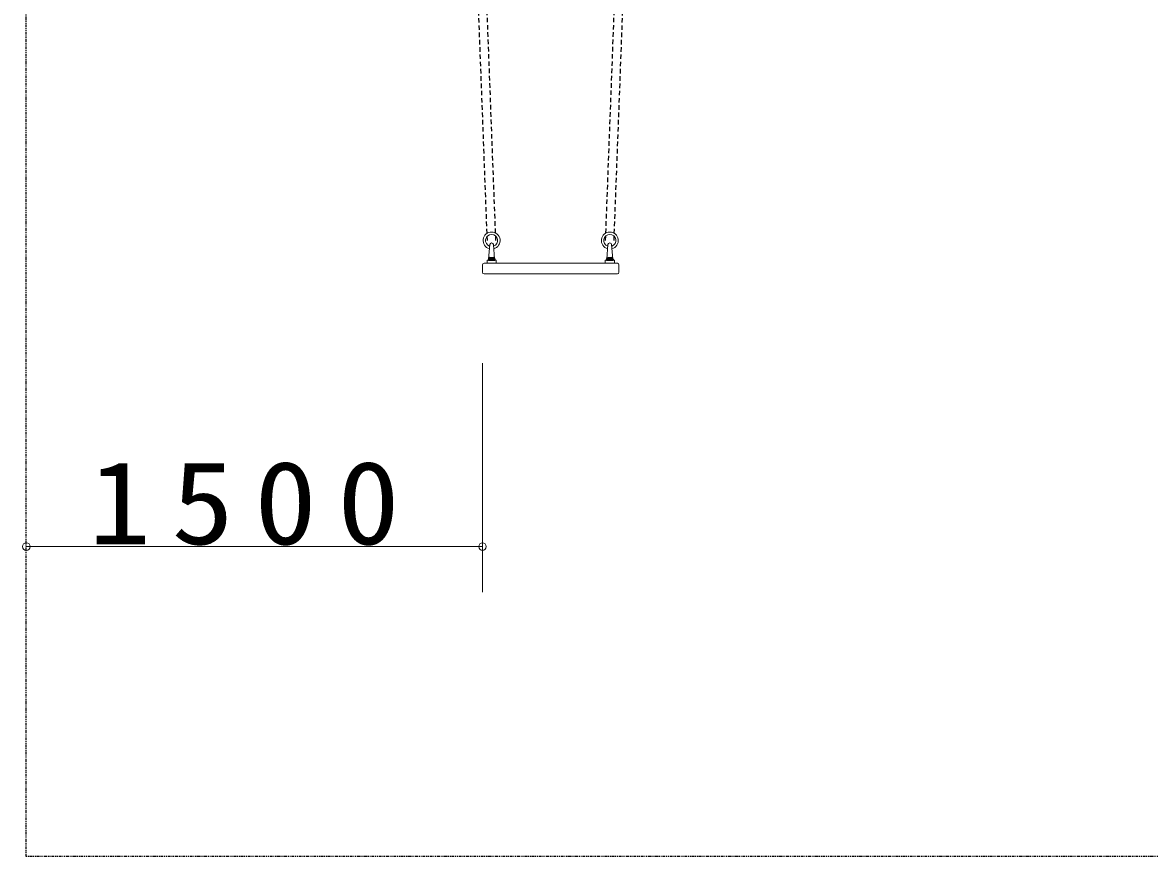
# Model space of a CAD drawing. Units: millimetres, scale not verified, with parts at other scales. Extents: x -35408 to 0, y -49934 to 13350.
# Drawn here: x -6684 to -5445, y 3335 to 4253 of the extents above; entities that cross this region are included whole.
import ezdxf

# ---------------------------------------------------------------- set-up
doc = ezdxf.new("R2010")
doc.units = ezdxf.units.MM
doc.linetypes.add('USER3', pattern=[8, 3, -1, 1, -1, 1, -1])
doc.linetypes.add('USER4', pattern=[8, 5, -3])
doc.layers.add('線', color=2, linetype='Continuous', lineweight=25)
doc.layers.add('補助', color=2, linetype='Continuous', lineweight=25)
doc.styles.add('ＭＳ ゴシック', font='')
doc.styles.get('ＭＳ ゴシック').set_extended_font_data('MS Gothic')

# ---------------------------------------------------------------- blocks, each defined once
blk = doc.blocks.new('dimension_origin')
at = {"color": 0, "linetype": 'Continuous', "lineweight": -2}
blk.add_circle((0, 0), 1.25, dxfattribs=at)

msp = doc.modelspace()

# ---------------------------------------------------------------- linework, layer by layer
at = {"layer": '線', "color": 4, "linetype": 'USER4'}
for p, q in [((-6172.997, 4012.807), (-6196.33, 4629.457)), ((-6163.67, 4013.16), (-6187.003, 4629.81)), ((-6042.997, 4013.16), (-6019.663, 4629.81)), ((-6033.67, 4012.807), (-6010.337, 4629.457))]:
    msp.add_line(p, q, dxfattribs=at)
at = {"layer": '線', "color": 7, "lineweight": 13}
for p, q in [((-6171.571, 3992.546), (-6170.327, 4008.472)), ((-6165.096, 3992.546), (-6166.339, 4008.472)), ((-6041.571, 3992.546), (-6040.327, 4008.472)), ((-6035.096, 3992.546), (-6036.339, 4008.472)), ((-6173.333, 3988.383), (-6173.333, 3990.917)), ((-6172.933, 3991.317), (-6163.733, 3991.317)), ((-6163.333, 3988.383), (-6163.333, 3990.917)), ((-6043.333, 3988.383), (-6043.333, 3990.917)), ((-6042.933, 3991.317), (-6033.733, 3991.317)), ((-6033.333, 3988.383), (-6033.333, 3990.917)), ((-6178.333, 3986.317), (-6178.333, 3977.983)), ((-6176.667, 3987.983), (-6030, 3987.983)), ((-6172.933, 3987.983), (-6163.733, 3987.983)), ((-6042.933, 3987.983), (-6033.733, 3987.983)), ((-6028.333, 3986.317), (-6028.333, 3977.983)), ((-6176.667, 3976.317), (-6030, 3976.317))]:
    msp.add_line(p, q, dxfattribs=at)
at = {"layer": '線'}
for p, q in [((-6171.917, 3992.317), (-6164.75, 3992.317)), ((-6171.917, 3992.317), (-6171.917, 3991.317)), ((-6171.917, 3991.317), (-6164.75, 3991.317)), ((-6171.846, 3992.65), (-6171.846, 3992.317)), ((-6171.846, 3992.65), (-6164.846, 3992.65)), ((-6171.846, 3992.317), (-6164.846, 3992.317)), ((-6170.012, 3994.25), (-6166.679, 3994.25)), ((-6165.13, 3991.317), (-6165.398, 3992.317)), ((-6164.75, 3991.317), (-6165.018, 3992.317)), ((-6164.846, 3992.65), (-6164.846, 3992.317)), ((-6164.75, 3992.317), (-6164.75, 3991.317)), ((-6041.917, 3992.317), (-6034.75, 3992.317)), ((-6041.917, 3992.317), (-6041.917, 3991.317)), ((-6041.917, 3991.317), (-6034.75, 3991.317)), ((-6041.846, 3992.65), (-6041.846, 3992.317)), ((-6041.846, 3992.65), (-6034.846, 3992.65)), ((-6041.846, 3992.317), (-6034.846, 3992.317)), ((-6040.012, 3994.25), (-6036.679, 3994.25)), ((-6035.13, 3991.317), (-6035.398, 3992.317)), ((-6034.75, 3991.317), (-6035.018, 3992.317)), ((-6034.846, 3992.65), (-6034.846, 3992.317)), ((-6034.75, 3992.317), (-6034.75, 3991.317))]:
    msp.add_line(p, q, dxfattribs=at)
at = {"layer": '線', "linetype": 'USER3'}
msp.add_lwpolyline([(-4153.333, 5968.8), (-4153.333, 3335.467), (-6680, 3335.467), (-6680, 5968.8)], close=True, dxfattribs=at)
at = {"layer": '線', "color": 7, "lineweight": 13}
for centre, radius, start, end in [((-6168.333, 4012.983), 9.333, 284.56426, 255.43574), ((-6168.333, 4012.983), 6.667, 288.67646, 251.32354), ((-6038.333, 4012.983), 9.333, 284.56426, 255.43574), ((-6038.333, 4012.983), 6.667, 288.67646, 251.32354), ((-6168.333, 4008.317), 2, 4.46422, 175.53578), ((-6038.333, 4008.317), 2, 4.46422, 175.53578), ((-6172.933, 3990.917), 0.4, 90, 180), ((-6172.9, 3992.65), 1.333, 270, 355.53578), ((-6163.767, 3992.65), 1.333, 184.46422, 270), ((-6163.733, 3990.917), 0.4, 0, 90), ((-6042.933, 3990.917), 0.4, 90, 180), ((-6042.9, 3992.65), 1.333, 270, 355.53578), ((-6033.767, 3992.65), 1.333, 184.46422, 270), ((-6033.733, 3990.917), 0.4, 0, 90), ((-6176.667, 3986.317), 1.667, 90, 180), ((-6172.933, 3988.383), 0.4, 180, 270), ((-6163.733, 3988.383), 0.4, 270, 0), ((-6042.933, 3988.383), 0.4, 180, 270), ((-6033.733, 3988.383), 0.4, 270, 0), ((-6030, 3986.317), 1.667, 0, 90), ((-6176.667, 3977.983), 1.667, 180, 270), ((-6030, 3977.983), 1.667, 270, 0)]:
    msp.add_arc(centre, radius, start, end, dxfattribs=at)
at = {"layer": '線'}
for centre, start, end in [((-6168.346, 3990.49), 113.90552, 148.31866), ((-6168.346, 3990.49), 31.68134, 66.09448), ((-6038.346, 3990.49), 113.90552, 148.31866), ((-6038.346, 3990.49), 31.68134, 66.09448)]:
    msp.add_arc(centre, 4.113, start, end, dxfattribs=at)
at = {"layer": '補助', "lineweight": 13}
for p, q in [((-6178.333, 3877.983), (-6178.333, 3626.317)), ((-6178.333, 3676.317), (-6680, 3676.317))]:
    msp.add_line(p, q, dxfattribs=at)

# ---------------------------------------------------------------- block references
at = {"layer": '補助', "lineweight": 13, "xscale": 3.33, "yscale": 3.33}
msp.add_blockref('dimension_origin', (-6680, 3676.317), dxfattribs=at)
at = {"layer": '補助', "lineweight": 13, "xscale": 3.33, "yscale": 3.33, "rotation": 180}
msp.add_blockref('dimension_origin', (-6178.333, 3676.317), dxfattribs=at)

# ---------------------------------------------------------------- texts
at = {"layer": '補助', "insert": (-6429.167, 3677.317), "char_height": 91.64, "attachment_point": 8, "style": 'ＭＳ ゴシック'}
msp.add_mtext('\\T1.33;\\W1.1;1500', dxfattribs=at)

doc.saveas('drawing.dxf')
